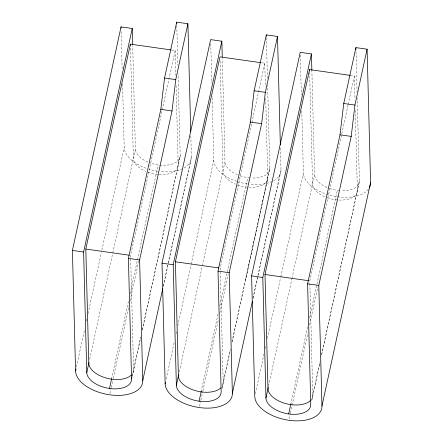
<?xml version="1.0" encoding="UTF-8"?>
<svg xmlns="http://www.w3.org/2000/svg" width="443" height="443" viewBox="0 0 443 443"><rect width="100%" height="100%" fill="white"/><g stroke="black" fill="none" stroke-linecap="round" stroke-linejoin="round"><path stroke-width="0.33" stroke-dasharray="2.21 1.66" d="M132.274 376.495L140.719 337.45M142.319 330.018L179.886 157.68M163.312 286.289L168.268 263.397M222.015 388.544L230.321 350.086M232.06 342.068L269.477 170.405M253.053 298.344L257.859 276.122M311.756 400.599L320.062 362.141M321.657 354.799L359.074 183.131M76.451 366.954L84.679 329.132M86.446 321.031L86.883 319.004M88.057 313.6L101.281 252.82M101.868 250.118L124.201 147.469L122.523 83.389M89.68 359.223L112.627 253.728M112.777 253.064L135.397 149.058L132.695 45.707M171.784 50.02L175.179 50.502L130.602 255.412L133.592 369.645A22.765 12.443 12.3 0 1 132.822 373.017M111.531 379.158L128.459 301.318M130.065 293.947L158.129 164.934M109.958 393.489L111.115 388.162M111.259 387.498L113.142 378.848M113.286 378.184L129.063 305.67M130.076 301.013L138.759 261.093M132.302 375.581L140.675 337.09M142.275 329.747L180.196 155.421L178.064 73.942M163.334 286.001L191.398 157.01L190.817 134.916M166.197 379.003L174.42 341.188M176.037 333.756L176.624 331.054M177.804 325.655L191.022 264.875M191.171 264.2L213.797 160.194L212.114 96.114M179.277 371.954L202.224 266.453M202.368 265.789L224.994 161.784L222.286 58.432M261.381 62.745L264.776 63.233L220.199 268.142L223.189 382.375A22.765 12.443 12.3 0 1 222.419 385.742M201.122 391.883L218.2 313.378M219.794 306.063L247.726 177.66M199.555 406.214L200.712 400.893M200.856 400.228L202.739 391.579M202.883 390.914L218.222 320.389M219.817 313.074L228.206 274.488M222.043 387.636L230.421 349.139M232.016 341.797L269.793 168.152L267.622 85.289M253.075 298.056L280.989 169.741L280.391 146.954M255.351 393.761L264.166 353.237M265.191 348.508L265.778 345.811M267.395 338.38L280.618 277.6M280.762 276.925L303.389 172.92L301.766 110.911M268.574 386.03L291.821 279.179M291.965 278.514L314.591 174.514L311.883 71.157M348.043 105.035L309.795 280.868L309.845 282.933M348.192 104.36L354.367 75.958L350.297 75.376M290.719 404.614L307.94 325.439M309.535 318.124L337.322 190.385M289.146 418.94L290.303 413.618M290.453 412.954L307.819 333.119M309.552 325.134L317.803 287.214M311.789 399.686L320.139 361.289M321.612 354.522L359.384 180.877L357.219 98.014M245.477 279.921L267.45 179.72M168.418 262.721L190.927 160.399M258.009 275.452L280.519 173.124M356.006 51.748L357.052 91.801M354.367 75.958L354.981 99.354M355.269 110.362L357.363 190.191A22.765 12.443 12.3 0 1 339.366 200.07M309.646 72.347L312.564 183.828A22.765 12.443 12.3 0 0 324.968 196.825M309.867 283.62L312.786 395.101A22.765 12.443 12.3 0 1 311.335 399.547M300.304 55.098L301.351 95.062M266.376 37.638L267.461 79.07M264.776 63.233L265.385 86.629M265.695 98.324L267.766 177.466A22.765 12.443 12.3 0 1 237.431 184.914M220.082 60.996L222.967 171.098A22.765 12.443 12.3 0 0 235.371 184.094M210.746 43.752L211.776 83.024M176.796 25.605L177.826 64.96M175.179 50.502L175.827 75.277M176.098 85.599L178.169 164.735A22.765 12.443 12.3 0 1 147.835 172.183M130.491 48.27L133.371 158.373A22.765 12.443 12.3 0 0 145.78 171.369M121.166 31.713L122.179 70.299M180.196 155.421A22.765 12.443 12.3 0 1 149.861 162.869M147.807 162.055A22.765 12.443 12.3 0 1 135.397 149.058M191.398 157.01A34.15 18.661 12.3 0 1 160.111 171.507M157.691 171.192A34.15 18.661 12.3 0 1 149.031 169.232M145.897 168.185A34.15 18.661 12.3 0 1 124.201 147.469M269.793 168.152A22.765 12.443 12.3 0 1 251.796 178.025M249.736 177.892A22.765 12.443 12.3 0 1 239.973 175.782M237.398 174.78A22.765 12.443 12.3 0 1 224.994 161.784M280.989 169.741A34.15 18.661 12.3 0 1 249.702 184.238M247.288 183.917A34.15 18.661 12.3 0 1 238.627 181.957M236.734 181.348A34.15 18.661 12.3 0 1 213.797 160.194M359.384 180.877A22.765 12.443 12.3 0 1 341.392 190.756M339.332 190.623A22.765 12.443 12.3 0 1 329.57 188.508M326.995 187.511A22.765 12.443 12.3 0 1 314.591 174.514M368.41 189.139A34.15 18.661 12.3 0 1 331.181 195.501A34.15 18.661 12.3 0 1 303.389 172.92M337.306 199.937A22.765 12.443 12.3 0 1 327.028 197.639"/><path stroke-width="0.66" d="M162.747 288.703L142.768 380.554A34.15 18.661 12.3 0 1 109.67 394.818A34.15 18.661 12.3 0 1 75.57 371.007L72.414 250.428L121.044 26.89L132.241 28.479L83.616 252.017L86.773 372.596A22.765 12.443 12.3 0 0 109.504 388.472A22.765 12.443 12.3 0 0 131.571 378.959L128.409 258.38L160.831 109.355L164.552 78.034L176.707 22.15L187.904 23.739L190.728 131.466M142.768 380.554L139.611 259.969L172.028 110.944L175.749 79.624L187.904 23.739M252.344 301.434L232.365 393.279A34.15 18.661 12.3 0 1 199.261 407.543A34.15 18.661 12.3 0 1 165.167 383.732L162.011 263.153L210.635 39.615L221.838 41.205L173.207 264.742L176.364 385.321A22.765 12.443 12.3 0 0 199.095 401.197A22.765 12.443 12.3 0 0 221.162 391.69L218.006 271.11L250.422 122.085L254.144 90.76L266.304 34.875L277.501 36.47L280.341 144.883M232.365 393.279L229.203 272.7L261.625 123.675L265.346 92.354L277.501 36.47M311.429 53.935L262.804 277.473L265.961 398.052A22.765 12.443 12.3 0 0 288.692 413.928A22.765 12.443 12.3 0 0 310.759 404.415L307.603 283.836L340.019 134.81L343.74 103.49L355.895 47.606L367.097 49.195L370.586 182.466L321.956 406.004A34.15 18.661 12.3 0 1 288.858 420.274A34.15 18.661 12.3 0 1 254.764 396.457L251.602 275.878L300.232 52.34L311.429 53.935L311.866 70.47M321.956 406.004L318.799 285.425L351.221 136.4L354.937 105.08L367.097 49.195M131.244 375.121A22.765 12.443 12.3 0 1 106.226 378.045A22.765 12.443 12.3 0 1 88.799 363.282L85.804 249.049L130.38 44.139L171.109 49.926M75.57 371.007L76.013 368.98M86.773 372.596L88.977 362.468M109.504 388.472L111.675 378.494M131.571 378.959L131.864 377.608M220.841 387.846A22.765 12.443 12.3 0 1 195.823 390.77A22.765 12.443 12.3 0 1 178.391 376.007L175.4 261.774L219.977 56.865L260.7 62.651M165.167 383.732L165.46 382.381M176.364 385.321L178.717 374.518M199.095 401.197L201.266 391.219M310.432 400.577A22.765 12.443 12.3 0 1 285.414 403.501A22.765 12.443 12.3 0 1 267.987 388.738L264.997 274.505L309.574 69.595L350.297 75.376M265.961 398.052L268.281 387.387M288.692 413.928L290.863 403.944M164.552 78.034L175.749 79.624M254.144 90.76L265.346 92.354M343.74 103.49L354.937 105.08M160.831 109.355L172.028 110.944M250.422 122.085L261.625 123.675M340.019 134.81L351.221 136.4M85.804 249.049L129.245 255.218M175.4 261.774L218.842 267.949M264.997 274.505L308.433 280.674M72.414 250.428L83.616 252.017M128.409 258.38L139.611 259.969M162.011 263.153L173.207 264.742M218.006 271.11L229.203 272.7M251.602 275.878L262.804 277.473M307.603 283.836L318.799 285.425M355.895 47.606L355.95 49.677M309.574 69.595L309.607 70.969M266.304 34.875L266.337 36.26M221.838 41.205L222.253 57.053M176.707 22.15L176.74 23.529M132.241 28.479L132.656 44.328M130.38 44.139L130.419 45.518M121.044 26.89L121.077 28.263M370.586 182.466A34.15 18.661 12.3 0 1 369.423 187.522"/></g></svg>
